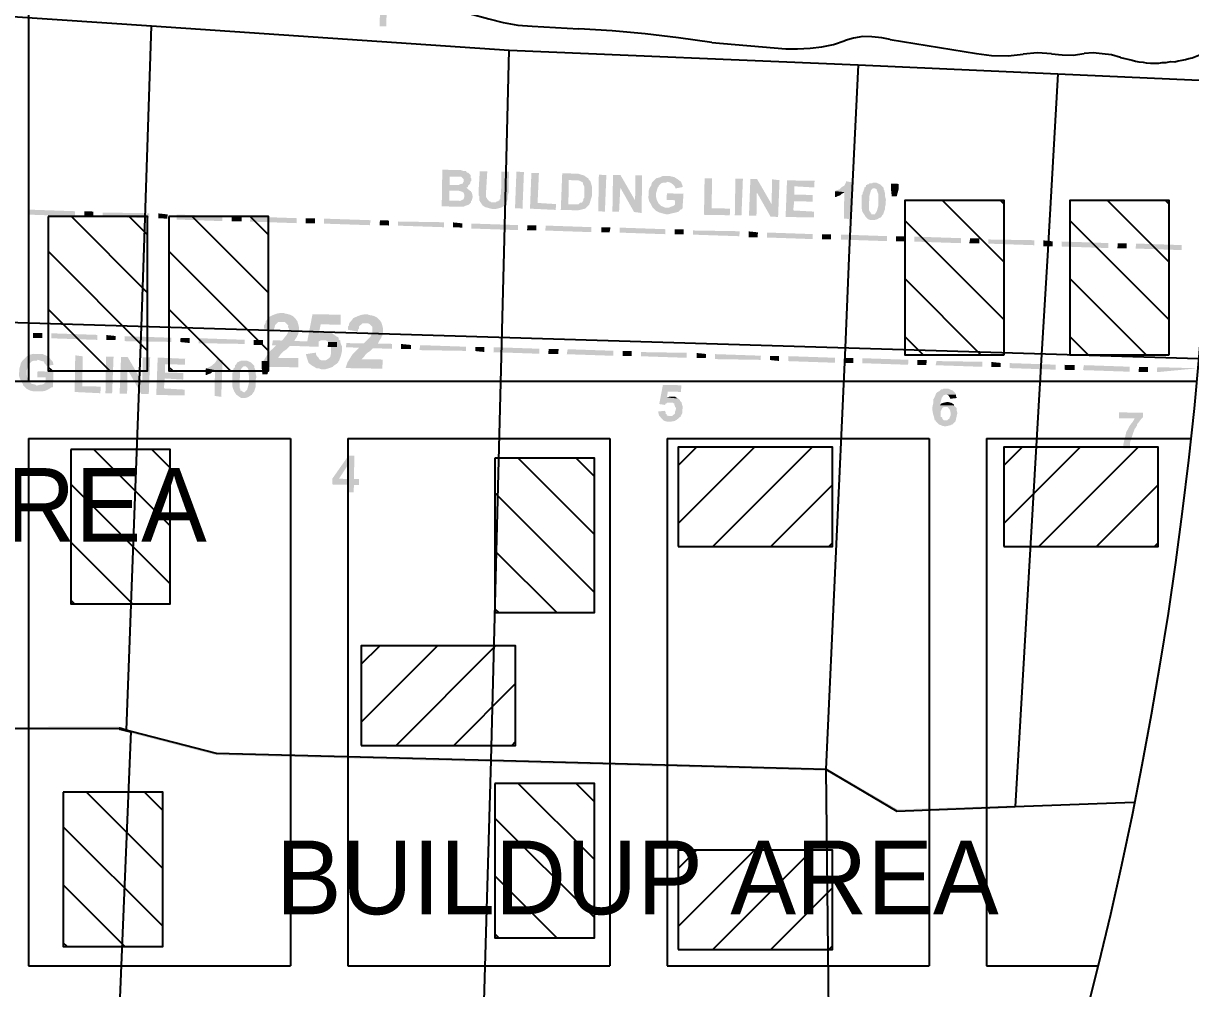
# Model space of a CAD drawing. Header units: metres. Extents: x 297 to 3998, y 336 to 1712.
# Drawn here: x 3667.2 to 3809.8, y 887.4 to 1005.3 of the extents above; entities that cross this region are included whole.
import ezdxf

# ---------------------------------------------------------------- set-up
doc = ezdxf.new("R2010")
doc.units = ezdxf.units.M
doc.header["$MEASUREMENT"] = 0
doc.styles.get("Standard").update_dxf_attribs({"font": 'CENSCBK.TTF'})

msp = doc.modelspace()

# ---------------------------------------------------------------- hatches: boundary and pattern name
at = {"linetype": 'Continuous'}
for points in [[(3711.64, 1009.492), (3710.928, 1009.504), (3710.926, 1009.402), (3710.718, 1009.1), (3710.408, 1008.8), (3710.098, 1008.5), (3709.791, 1008.404), (3709.687, 1008.303), (3710.804, 1008.183), (3710.751, 1004.929), (3711.565, 1004.916)], [(3721.845, 986.538), (3719.811, 986.571), (3720.624, 986.558), (3720.726, 986.556), (3720.826, 986.453), (3721.026, 986.246), (3721.021, 985.941), (3720.918, 985.841), (3720.916, 985.739), (3720.61, 985.643), (3720.404, 985.544), (3719.794, 985.554), (3719.286, 985.563), (3721.625, 985.524), (3721.728, 985.624), (3721.833, 985.826), (3721.835, 985.928), (3721.938, 986.028), (3721.943, 986.333), (3721.843, 986.436)], [(3723.891, 987.217), (3722.975, 987.232), (3722.835, 984.894), (3722.825, 984.284), (3722.925, 984.181), (3722.922, 983.977), (3722.919, 983.774), (3722.917, 983.672), (3723.017, 983.569), (3723.016, 983.467), (3724.643, 983.441), (3724.541, 983.442), (3724.338, 983.446), (3724.238, 983.549), (3724.136, 983.551), (3724.036, 983.654), (3723.936, 983.757), (3723.836, 983.861), (3723.837, 983.962), (3723.737, 984.066), (3723.751, 984.879)], [(3726.535, 987.174), (3725.62, 987.189), (3725.58, 984.748), (3725.575, 984.443), (3725.47, 984.241), (3725.465, 983.936), (3725.463, 983.834), (3725.36, 983.734), (3725.358, 983.632), (3725.256, 983.634), (3725.255, 983.532), (3725.153, 983.534), (3725.051, 983.536), (3724.948, 983.436), (3724.744, 983.439), (3724.643, 983.441), (3723.016, 983.467), (3723.116, 983.364), (3723.314, 983.055), (3723.616, 982.847), (3724.021, 982.739), (3724.426, 982.63), (3724.935, 982.622), (3725.343, 982.717), (3725.65, 982.814), (3725.958, 983.012), (3726.062, 983.112), (3726.272, 983.516), (3726.378, 983.819), (3726.385, 984.226), (3726.493, 984.631), (3726.497, 984.835)], [(3727.275, 982.685), (3727.45, 987.159), (3728.366, 987.144), (3728.191, 982.671)], [(3730.195, 987.012), (3729.279, 987.027), (3729.106, 982.656), (3732.257, 982.502), (3732.269, 983.214), (3730.033, 983.353)], [(3734.669, 986.939), (3733.042, 986.966), (3732.867, 982.492), (3734.596, 982.464), (3735.003, 982.458), (3735.412, 982.553), (3735.82, 982.648), (3736.13, 982.948), (3736.234, 983.048), (3733.794, 983.189), (3733.843, 986.139), (3734.351, 986.131), (3736.285, 986.201), (3736.287, 986.302), (3735.985, 986.511), (3735.683, 986.719), (3735.278, 986.827), (3734.975, 986.934), (3734.771, 986.937)], [(3737.442, 982.316), (3737.516, 986.791), (3738.431, 986.776), (3738.256, 982.303)], [(3740.16, 986.748), (3739.244, 986.763), (3739.171, 982.288), (3739.985, 982.274), (3740.135, 985.222)], [(3740.16, 986.748), (3740.135, 985.222), (3741.816, 982.245), (3741.941, 983.667)], [(3742.804, 986.705), (3741.99, 986.718), (3741.941, 983.667), (3741.816, 982.245), (3742.729, 982.128)], [(3745.855, 986.655), (3745.753, 986.656), (3745.347, 986.663), (3744.937, 986.466), (3744.528, 986.371), (3744.218, 986.071), (3744.115, 985.971), (3745.844, 985.943), (3746.249, 985.835), (3746.551, 985.626), (3746.651, 985.523), (3746.751, 985.419), (3746.849, 985.214), (3746.847, 985.113), (3747.766, 985.301), (3747.768, 985.403), (3747.669, 985.608), (3747.573, 985.915), (3747.171, 986.226), (3746.667, 986.54), (3746.464, 986.543), (3746.16, 986.65), (3746.059, 986.651)], [(3736.285, 986.201), (3734.351, 986.131), (3734.453, 986.129), (3734.758, 986.124), (3734.961, 986.121), (3735.265, 986.014), (3735.467, 985.909), (3735.567, 985.805), (3735.565, 985.704), (3735.762, 985.294), (3735.755, 984.887), (3735.748, 984.48), (3735.742, 984.073), (3735.74, 983.971), (3735.637, 983.871), (3735.633, 983.668), (3735.53, 983.568), (3735.528, 983.466), (3735.425, 983.366), (3735.323, 983.368), (3735.222, 983.37), (3735.015, 983.169), (3734.811, 983.173), (3733.794, 983.189), (3736.234, 983.048), (3736.337, 983.148), (3736.444, 983.451), (3736.552, 983.857), (3736.659, 984.16), (3736.665, 984.567), (3736.672, 984.974), (3736.677, 985.279), (3736.582, 985.687), (3736.485, 985.994), (3736.385, 986.097)], [(3744.115, 985.971), (3744.011, 985.871), (3743.903, 985.466), (3743.695, 985.164), (3743.586, 984.759), (3743.58, 984.352), (3743.573, 983.945), (3743.668, 983.537), (3743.866, 983.228), (3744.063, 982.818), (3745.792, 982.79), (3745.69, 982.792), (3745.589, 982.793), (3745.083, 983.005), (3744.783, 983.315), (3744.587, 983.725), (3744.492, 984.134), (3744.493, 984.236), (3744.497, 984.439), (3744.498, 984.541), (3744.713, 985.249), (3744.817, 985.349), (3744.818, 985.451), (3745.128, 985.751), (3745.435, 985.848), (3745.639, 985.844), (3745.74, 985.843), (3745.844, 985.943)], [(3751.344, 986.362), (3750.429, 986.377), (3750.355, 981.902), (3753.508, 981.85), (3753.522, 982.664), (3751.284, 982.7)], [(3754.118, 981.84), (3754.192, 986.315), (3755.107, 986.3), (3754.932, 981.827)], [(3756.836, 986.272), (3756.022, 986.285), (3755.847, 981.812), (3756.763, 981.797), (3756.809, 984.645)], [(3756.836, 986.272), (3756.809, 984.645), (3758.49, 981.667), (3758.617, 983.191)], [(3759.58, 986.126), (3758.666, 986.242), (3758.617, 983.191), (3758.49, 981.667), (3759.405, 981.652)], [(3763.852, 986.056), (3760.495, 986.111), (3760.321, 981.637), (3763.779, 981.581), (3763.79, 982.293), (3761.249, 982.436), (3761.369, 983.553), (3763.607, 983.517), (3763.62, 984.33), (3761.383, 984.367), (3761.399, 985.384), (3763.838, 985.242)], [(3768.427, 985.879), (3767.716, 985.993), (3767.715, 985.891), (3767.505, 985.488), (3767.196, 985.289), (3766.886, 984.989), (3766.478, 984.894), (3766.374, 984.794), (3767.491, 984.674), (3767.438, 981.419), (3768.252, 981.406)], [(3771.173, 985.835), (3770.969, 985.838), (3770.866, 985.738), (3770.663, 985.741), (3770.561, 985.743), (3770.457, 985.643), (3770.356, 985.644), (3770.252, 985.544), (3770.151, 985.546), (3770.147, 985.343), (3770.046, 985.344), (3770.044, 985.243), (3769.942, 985.244), (3769.941, 985.143), (3769.939, 985.041), (3769.836, 984.941), (3769.834, 984.839), (3769.832, 984.737), (3769.729, 984.637), (3769.726, 984.434), (3769.622, 984.334), (3769.617, 984.029), (3769.616, 983.927), (3769.599, 982.91), (3769.597, 982.808), (3769.691, 982.298), (3769.889, 981.99), (3770.088, 981.681), (3770.388, 981.371), (3770.691, 981.265), (3771.098, 981.258), (3771.506, 981.353), (3771.815, 981.551), (3771.917, 981.55), (3772.02, 981.65), (3772.125, 981.852), (3771.008, 981.971), (3770.804, 981.975), (3770.806, 982.077), (3770.704, 982.078), (3770.706, 982.18), (3770.606, 982.283), (3770.508, 982.488), (3770.509, 982.59), (3770.518, 983.099), (3770.519, 983.2), (3770.524, 983.505), (3770.528, 983.709), (3770.534, 984.116), (3770.643, 984.521), (3770.751, 984.926), (3770.958, 985.126), (3771.059, 985.124), (3772.28, 985.104), (3772.281, 985.206), (3771.881, 985.62), (3771.376, 985.831), (3771.274, 985.833)], [(3772.28, 985.104), (3771.059, 985.124), (3771.161, 985.123), (3771.263, 985.121), (3771.363, 985.018), (3771.465, 985.016), (3771.461, 984.813), (3771.561, 984.709), (3771.56, 984.607), (3771.658, 984.402), (3771.65, 983.894), (3771.641, 983.385), (3771.635, 982.979), (3771.526, 982.573), (3771.42, 982.27), (3771.211, 981.968), (3771.11, 981.97), (3771.008, 981.971), (3772.125, 981.852), (3772.228, 981.952), (3772.335, 982.255), (3772.442, 982.558), (3772.447, 982.864), (3772.553, 983.167), (3772.558, 983.472), (3772.563, 983.777), (3772.468, 984.186), (3772.473, 984.491), (3772.377, 984.798), (3772.378, 984.899), (3772.278, 985.003)], [(3773.282, 984.172), (3773.193, 984.988), (3773.205, 985.7), (3774.12, 985.685), (3774.109, 984.973), (3773.892, 984.162)], [(3721.918, 984.808), (3719.986, 984.839), (3720.088, 984.837), (3720.189, 984.836), (3720.495, 984.831), (3720.798, 984.724), (3721, 984.619), (3721.096, 984.312), (3721.093, 984.109), (3720.986, 983.805), (3720.781, 983.707), (3720.576, 983.609), (3720.17, 983.615), (3719.254, 983.63), (3721.898, 983.587), (3722.002, 983.687), (3722.11, 984.092), (3722.017, 984.602), (3721.917, 984.706)], [(3747.854, 984.486), (3745.82, 984.519), (3745.807, 983.705), (3746.824, 983.689), (3746.816, 983.18), (3746.609, 982.98), (3746.302, 982.883), (3746.097, 982.785), (3745.792, 982.79), (3744.063, 982.818), (3744.163, 982.715), (3744.463, 982.405), (3744.867, 982.195), (3745.272, 982.086), (3745.677, 981.978), (3745.982, 981.973), (3746.391, 982.068), (3746.799, 982.163), (3747.208, 982.258), (3747.518, 982.558), (3747.619, 982.557), (3747.723, 982.657)], [(3766.374, 984.794), (3766.363, 984.082), (3766.464, 984.08), (3766.67, 984.179), (3766.976, 984.275), (3767.183, 984.475), (3767.388, 984.574), (3767.491, 984.674)], [(3667.964, 982.535), (3667.954, 981.924), (3673.556, 982.342)], [(3667.954, 981.924), (3673.556, 982.342), (3673.546, 981.731)], [(3674.675, 982.323), (3674.665, 981.713), (3675.794, 982.305)], [(3674.665, 981.713), (3675.794, 982.305), (3675.784, 981.695)], [(3676.911, 982.185), (3676.902, 981.677), (3682.606, 982.092)], [(3676.902, 981.677), (3682.606, 982.092), (3682.596, 981.482)], [(3683.725, 982.074), (3683.715, 981.464), (3684.842, 981.954)], [(3683.715, 981.464), (3684.842, 981.954), (3684.834, 981.445)], [(3685.961, 981.936), (3685.951, 981.325), (3691.553, 981.743)], [(3685.951, 981.325), (3691.553, 981.743), (3691.543, 981.132)], [(3692.671, 981.724), (3692.661, 981.114), (3693.892, 981.705)], [(3692.661, 981.114), (3693.892, 981.705), (3693.882, 981.094)], [(3695.011, 981.686), (3694.899, 981.078), (3700.603, 981.493)], [(3694.899, 981.078), (3700.603, 981.493), (3700.593, 980.883)], [(3701.721, 981.475), (3701.711, 980.865), (3702.84, 981.457)], [(3701.711, 980.865), (3702.84, 981.457), (3702.83, 980.846)], [(3703.959, 981.438), (3703.949, 980.828), (3709.653, 981.244)], [(3703.949, 980.828), (3709.653, 981.244), (3709.541, 980.635)], [(3710.771, 981.225), (3710.761, 980.615), (3711.89, 981.207)], [(3710.761, 980.615), (3711.89, 981.207), (3711.88, 980.597)], [(3713.007, 981.087), (3712.999, 980.579), (3718.601, 980.996)], [(3712.999, 980.579), (3718.601, 980.996), (3718.591, 980.386)], [(3719.72, 980.978), (3719.71, 980.367), (3720.837, 980.858)], [(3719.71, 980.367), (3720.837, 980.858), (3720.828, 980.349)], [(3721.955, 980.839), (3721.945, 980.229), (3727.649, 980.645)], [(3721.945, 980.229), (3727.649, 980.645), (3727.639, 980.035)], [(3728.768, 980.626), (3728.758, 980.016), (3729.887, 980.608)], [(3728.758, 980.016), (3729.887, 980.608), (3729.877, 979.998)], [(3731.005, 980.59), (3730.995, 979.98), (3736.597, 980.397)], [(3730.995, 979.98), (3736.597, 980.397), (3736.587, 979.787)], [(3737.818, 980.377), (3737.808, 979.767), (3738.936, 980.359)], [(3737.808, 979.767), (3738.936, 980.359), (3738.825, 979.75)], [(3740.055, 980.34), (3740.045, 979.73), (3745.647, 980.147)], [(3740.045, 979.73), (3745.647, 980.147), (3745.637, 979.537)], [(3746.766, 980.129), (3746.756, 979.519), (3747.885, 980.111)], [(3746.756, 979.519), (3747.885, 980.111), (3747.875, 979.501)], [(3749.002, 979.991), (3748.993, 979.482), (3754.697, 979.898)], [(3748.993, 979.482), (3754.697, 979.898), (3754.687, 979.288)], [(3755.816, 979.88), (3755.804, 979.168), (3756.933, 979.76)], [(3755.804, 979.168), (3756.933, 979.76), (3756.923, 979.15)], [(3758.052, 979.741), (3758.042, 979.131), (3763.644, 979.548)], [(3758.042, 979.131), (3763.644, 979.548), (3763.634, 978.938)], [(3764.762, 979.53), (3764.753, 978.92), (3765.881, 979.512)], [(3764.753, 978.92), (3765.881, 979.512), (3765.871, 978.902)], [(3767.102, 979.492), (3767.092, 978.882), (3772.694, 979.299)], [(3767.092, 978.882), (3772.694, 979.299), (3772.684, 978.689)], [(3773.812, 979.281), (3773.802, 978.67), (3774.931, 979.262)], [(3773.802, 978.67), (3774.931, 979.262), (3774.921, 978.652)], [(3776.05, 979.244), (3776.04, 978.634), (3781.744, 979.05)], [(3776.04, 978.634), (3781.744, 979.05), (3781.734, 978.439)], [(3782.862, 979.031), (3782.751, 978.423), (3783.981, 979.013)], [(3782.751, 978.423), (3783.981, 979.013), (3783.971, 978.403)], [(3785.098, 978.893), (3785.09, 978.384), (3790.692, 978.802)], [(3785.09, 978.384), (3790.692, 978.802), (3790.682, 978.191)], [(3791.811, 978.783), (3791.799, 978.071), (3792.928, 978.663)], [(3791.799, 978.071), (3792.928, 978.663), (3792.918, 978.053)], [(3794.046, 978.645), (3794.036, 978.035), (3799.74, 978.451)], [(3794.036, 978.035), (3799.74, 978.451), (3799.73, 977.84)], [(3800.859, 978.432), (3800.849, 977.822), (3801.978, 978.414)], [(3800.849, 977.822), (3801.978, 978.414), (3801.968, 977.804)], [(3803.096, 978.396), (3803.086, 977.785), (3808.688, 978.203)], [(3803.086, 977.785), (3808.688, 978.203), (3808.678, 977.592)], [(3698.786, 969.926), (3698.684, 969.927), (3698.174, 969.834), (3697.662, 969.639), (3697.252, 969.442), (3696.94, 969.04), (3696.837, 968.94), (3698.768, 968.807), (3698.971, 968.804), (3699.175, 968.8), (3699.275, 968.697), (3699.375, 968.594), (3699.475, 968.49), (3699.575, 968.387), (3699.571, 968.183), (3699.67, 967.978), (3699.668, 967.877), (3699.563, 967.675), (3699.562, 967.573), (3699.457, 967.371), (3699.351, 967.17), (3699.248, 967.07), (3698.936, 966.668), (3698.421, 966.269), (3698.008, 965.869), (3697.594, 965.469), (3697.181, 965.069), (3696.867, 964.565), (3696.554, 964.062), (3696.447, 963.758), (3696.442, 963.453), (3696.339, 963.353), (3700.814, 963.28), (3700.832, 964.399), (3698.29, 964.44), (3698.393, 964.54), (3698.496, 964.64), (3698.705, 964.942), (3699.015, 965.242), (3699.323, 965.441), (3699.633, 965.741), (3699.943, 966.041), (3700.254, 966.341), (3700.464, 966.745), (3700.672, 967.046), (3700.674, 967.148), (3700.777, 967.248), (3700.887, 967.755), (3700.894, 968.162), (3700.799, 968.57), (3700.702, 968.877), (3700.503, 969.185), (3700.203, 969.496), (3699.8, 969.706), (3699.395, 969.814), (3699.191, 969.817), (3699.091, 969.921)], [(3706.005, 969.706), (3702.547, 969.762), (3701.881, 966.315), (3702.894, 966.095), (3702.998, 966.195), (3703.101, 966.295), (3703.205, 966.395), (3703.41, 966.493), (3703.615, 966.591), (3703.716, 966.59), (3703.92, 966.586), (3705.752, 966.658), (3705.755, 966.862), (3705.655, 966.965), (3705.454, 967.07), (3705.152, 967.278), (3703.323, 967.41), (3703.545, 968.525), (3705.985, 968.486)], [(3709.058, 969.758), (3708.956, 969.76), (3708.446, 969.666), (3707.934, 969.471), (3707.524, 969.274), (3707.213, 968.872), (3707.109, 968.772), (3709.04, 968.639), (3709.243, 968.636), (3709.345, 968.634), (3709.547, 968.529), (3709.647, 968.426), (3709.747, 968.322), (3709.847, 968.219), (3709.844, 968.016), (3709.84, 967.812), (3709.839, 967.711), (3709.835, 967.507), (3709.732, 967.407), (3709.729, 967.204), (3709.624, 967.002), (3709.52, 966.902), (3709.107, 966.502), (3708.693, 966.102), (3708.28, 965.701), (3707.866, 965.301), (3707.453, 964.901), (3707.139, 964.398), (3706.826, 963.894), (3706.719, 963.591), (3706.613, 963.287), (3706.611, 963.185), (3711.086, 963.112), (3711.104, 964.231), (3708.562, 964.273), (3708.665, 964.373), (3708.768, 964.473), (3708.977, 964.774), (3709.287, 965.075), (3709.595, 965.273), (3709.905, 965.573), (3710.215, 965.873), (3710.526, 966.173), (3710.736, 966.577), (3710.944, 966.879), (3710.946, 966.98), (3711.049, 967.08), (3711.159, 967.587), (3711.166, 967.994), (3711.071, 968.403), (3710.974, 968.709), (3710.775, 969.018), (3710.475, 969.328), (3710.072, 969.538), (3709.667, 969.646), (3709.463, 969.65), (3709.262, 969.755)], [(3696.837, 968.94), (3696.834, 968.737), (3696.729, 968.535), (3696.625, 968.435), (3696.622, 968.232), (3696.619, 968.028), (3697.836, 967.805), (3697.839, 968.008), (3697.944, 968.21), (3697.948, 968.413), (3698.051, 968.513), (3698.154, 968.613), (3698.258, 968.713), (3698.361, 968.814), (3698.564, 968.81), (3698.768, 968.807)], [(3707.109, 968.772), (3707.004, 968.571), (3707.001, 968.367), (3706.897, 968.267), (3706.894, 968.064), (3706.891, 967.86), (3708.108, 967.637), (3708.111, 967.84), (3708.216, 968.042), (3708.22, 968.246), (3708.323, 968.346), (3708.426, 968.446), (3708.53, 968.546), (3708.633, 968.646), (3708.836, 968.642), (3709.04, 968.639)], [(3669.549, 967.453), (3668.42, 966.861), (3668.43, 967.471)], [(3669.539, 966.843), (3669.549, 967.453), (3668.42, 966.861)], [(3676.26, 967.241), (3670.658, 966.824), (3670.668, 967.434)], [(3676.25, 966.631), (3676.26, 967.241), (3670.658, 966.824)], [(3678.496, 967.103), (3677.369, 966.613), (3677.379, 967.223)], [(3678.487, 966.595), (3678.496, 967.103), (3677.369, 966.613)], [(3685.308, 966.89), (3679.604, 966.475), (3679.614, 967.085)], [(3685.3, 966.382), (3685.308, 966.89), (3679.604, 966.475)], [(3687.546, 966.854), (3686.419, 966.363), (3686.427, 966.872)], [(3687.536, 966.244), (3687.546, 966.854), (3686.419, 966.363)], [(3694.256, 966.642), (3688.654, 966.225), (3688.664, 966.835)], [(3694.248, 966.134), (3694.256, 966.642), (3688.654, 966.225)], [(3696.494, 966.606), (3695.365, 966.014), (3695.375, 966.624)], [(3696.484, 965.996), (3696.494, 966.606), (3695.365, 966.014)], [(3703.306, 966.393), (3697.603, 965.977), (3697.714, 966.586)], [(3704.242, 967.598), (3704.038, 967.602), (3703.835, 967.605), (3703.63, 967.507), (3703.528, 967.508), (3703.323, 967.41), (3705.152, 967.278), (3705.052, 967.382), (3704.85, 967.487), (3704.748, 967.488), (3704.547, 967.593), (3704.343, 967.597)], [(3705.752, 966.658), (3703.92, 966.586), (3704.022, 966.585), (3704.123, 966.583), (3704.325, 966.478), (3704.527, 966.373), (3704.627, 966.27), (3704.725, 966.065), (3704.825, 965.961), (3704.822, 965.758), (3704.819, 965.554), (3704.814, 965.249), (3704.809, 964.944), (3704.7, 964.539), (3704.494, 964.339), (3704.185, 964.141), (3704.083, 964.142), (3703.88, 964.146), (3705.709, 964.014), (3705.812, 964.114), (3705.919, 964.417), (3706.026, 964.721), (3706.136, 965.228), (3706.146, 965.838), (3706.047, 966.043), (3705.951, 966.35), (3705.954, 966.553)], [(3703.296, 965.783), (3703.306, 966.393), (3697.603, 965.977)], [(3702.98, 965.076), (3701.756, 964.892), (3701.754, 964.791), (3701.851, 964.484), (3701.948, 964.177), (3702.044, 963.87), (3702.244, 963.664), (3702.546, 963.455), (3702.748, 963.35), (3703.05, 963.142), (3703.355, 963.137), (3703.658, 963.03), (3704.065, 963.023), (3704.372, 963.12), (3704.679, 963.217), (3704.985, 963.314), (3705.192, 963.514), (3705.501, 963.712), (3705.707, 963.912), (3705.709, 964.014), (3703.88, 964.146), (3703.575, 964.151), (3703.373, 964.256), (3703.275, 964.461), (3703.075, 964.667), (3702.976, 964.872)], [(3705.544, 966.356), (3704.415, 965.764), (3704.425, 966.375)], [(3705.534, 965.746), (3705.544, 966.356), (3704.415, 965.764)], [(3712.255, 966.145), (3706.653, 965.728), (3706.661, 966.236)], [(3712.245, 965.535), (3712.255, 966.145), (3706.653, 965.728)], [(3714.592, 966.005), (3713.363, 965.517), (3713.373, 966.127)], [(3714.584, 965.497), (3714.592, 966.005), (3713.363, 965.517)], [(3721.303, 965.794), (3715.599, 965.378), (3715.711, 965.987)], [(3721.294, 965.285), (3721.303, 965.794), (3715.599, 965.378)], [(3723.54, 965.757), (3722.413, 965.267), (3722.422, 965.776)], [(3723.53, 965.147), (3723.54, 965.757), (3722.413, 965.267)], [(3730.251, 965.546), (3724.649, 965.129), (3724.659, 965.739)], [(3730.241, 964.936), (3730.251, 965.546), (3724.649, 965.129)], [(3732.59, 965.508), (3731.36, 964.918), (3731.37, 965.528)], [(3732.58, 964.898), (3732.59, 965.508), (3731.36, 964.918)], [(3739.301, 965.297), (3733.597, 964.881), (3733.709, 965.49)], [(3739.291, 964.686), (3739.301, 965.297), (3733.597, 964.881)], [(3741.538, 965.26), (3740.41, 964.668), (3740.42, 965.278)], [(3741.528, 964.65), (3741.538, 965.26), (3740.41, 964.668)], [(3748.249, 965.049), (3742.647, 964.632), (3742.656, 965.14)], [(3667.258, 964.235), (3667.155, 964.135), (3666.947, 963.833), (3666.838, 963.428), (3666.73, 963.023), (3666.723, 962.616), (3666.717, 962.209), (3666.813, 961.902), (3667.01, 961.492), (3667.209, 961.184), (3668.936, 961.054), (3668.834, 961.055), (3668.734, 961.159), (3668.227, 961.269), (3667.927, 961.579), (3667.73, 961.989), (3667.635, 962.397), (3667.639, 962.601), (3667.64, 962.703), (3667.644, 962.906), (3667.859, 963.615), (3667.96, 963.613), (3667.962, 963.715), (3668.272, 964.015), (3668.579, 964.111), (3668.782, 964.108), (3668.884, 964.106), (3668.987, 964.207)], [(3668.999, 964.918), (3668.897, 964.92), (3668.491, 964.927), (3668.082, 964.832), (3667.672, 964.635), (3667.362, 964.335), (3667.258, 964.235), (3668.987, 964.207), (3669.291, 964.1), (3669.696, 963.992), (3669.796, 963.888), (3669.794, 963.786), (3669.894, 963.683), (3669.995, 963.58), (3669.993, 963.478), (3670.91, 963.565), (3670.912, 963.666), (3670.815, 963.973), (3670.615, 964.18), (3670.316, 964.592), (3669.811, 964.803), (3669.609, 964.908), (3669.304, 964.913), (3669.202, 964.915)], [(3674.488, 964.625), (3673.574, 964.742), (3673.501, 960.267), (3676.652, 960.114), (3676.665, 960.928), (3674.428, 960.964)], [(3677.262, 960.104), (3677.335, 964.579), (3678.251, 964.564), (3678.076, 960.091)], [(3679.98, 964.536), (3679.166, 964.549), (3678.991, 960.076), (3679.907, 960.061), (3679.955, 963.01)], [(3679.98, 964.536), (3679.955, 963.01), (3681.636, 960.033), (3681.761, 961.455)], [(3682.726, 964.491), (3681.81, 964.506), (3681.761, 961.455), (3681.636, 960.033), (3682.551, 960.018)], [(3686.996, 964.319), (3683.641, 964.476), (3683.465, 959.901), (3686.923, 959.845), (3686.934, 960.556), (3684.393, 960.7), (3684.515, 961.918), (3686.751, 961.78), (3686.764, 962.594), (3684.526, 962.63), (3684.543, 963.647), (3686.984, 963.608)], [(3691.571, 964.143), (3690.86, 964.256), (3690.859, 964.155), (3690.65, 963.853), (3690.34, 963.553), (3690.032, 963.354), (3689.622, 963.158), (3689.52, 963.159), (3690.635, 962.938), (3690.584, 959.785), (3691.396, 959.67)], [(3694.317, 964.098), (3694.113, 964.102), (3694.011, 964.103), (3693.808, 964.107), (3693.705, 964.006), (3693.603, 964.008), (3693.5, 963.908), (3693.398, 963.91), (3693.295, 963.81), (3693.293, 963.708), (3693.19, 963.608), (3693.086, 963.508), (3693.084, 963.406), (3693.083, 963.305), (3692.979, 963.204), (3692.876, 963.104), (3692.874, 963.003), (3692.873, 962.901), (3692.869, 962.698), (3692.766, 962.598), (3692.761, 962.292), (3692.759, 962.191), (3692.745, 961.275), (3692.741, 961.072), (3692.836, 960.664), (3693.033, 960.253), (3693.231, 959.945), (3693.533, 959.737), (3693.835, 959.528), (3694.242, 959.522), (3694.65, 959.617), (3694.959, 959.815), (3695.062, 959.915), (3695.164, 959.913), (3695.165, 960.015), (3695.269, 960.115), (3695.27, 960.217), (3694.152, 960.235), (3693.95, 960.34), (3693.85, 960.444), (3693.748, 960.445), (3693.752, 960.649), (3693.652, 960.752), (3693.653, 960.854), (3693.661, 961.362), (3693.665, 961.566), (3693.67, 961.871), (3693.673, 962.074), (3693.678, 962.379), (3693.685, 962.786), (3693.895, 963.19), (3694.102, 963.39), (3694.203, 963.388), (3695.424, 963.368), (3695.425, 963.47), (3695.025, 963.883), (3694.52, 964.095), (3694.418, 964.097)], [(3696.426, 962.436), (3696.337, 963.251), (3696.351, 964.065), (3697.266, 964.05), (3697.253, 963.236), (3697.036, 962.426)], [(3748.239, 964.439), (3748.249, 965.049), (3742.647, 964.632)], [(3750.587, 964.909), (3749.46, 964.419), (3749.47, 965.029)], [(3750.578, 964.4), (3750.587, 964.909), (3749.46, 964.419)], [(3757.297, 964.698), (3751.695, 964.28), (3751.705, 964.891)], [(3757.289, 964.189), (3757.297, 964.698), (3751.695, 964.28)], [(3759.535, 964.661), (3758.408, 964.171), (3758.416, 964.679)], [(3759.525, 964.051), (3759.535, 964.661), (3758.408, 964.171)], [(3766.347, 964.448), (3760.644, 964.033), (3760.654, 964.643)], [(3766.337, 963.838), (3766.347, 964.448), (3760.644, 964.033)], [(3768.585, 964.412), (3767.456, 963.82), (3767.466, 964.43)], [(3768.575, 963.801), (3768.585, 964.412), (3767.456, 963.82)], [(3775.296, 964.2), (3769.694, 963.783), (3769.704, 964.393)], [(3775.286, 963.59), (3775.296, 964.2), (3769.694, 963.783)], [(3777.533, 964.164), (3776.404, 963.572), (3776.414, 964.182)], [(3777.523, 963.554), (3777.533, 964.164), (3776.404, 963.572)], [(3784.346, 963.951), (3778.642, 963.535), (3778.752, 964.042)], [(3784.336, 963.341), (3784.346, 963.951), (3778.642, 963.535)], [(3786.581, 963.813), (3785.454, 963.322), (3785.464, 963.933)], [(3786.573, 963.304), (3786.581, 963.813), (3785.454, 963.322)], [(3793.292, 963.601), (3787.69, 963.184), (3787.7, 963.794)], [(3670.897, 962.751), (3668.964, 962.783), (3668.953, 962.071), (3669.97, 962.054), (3669.96, 961.444), (3669.753, 961.244), (3669.446, 961.147), (3669.243, 961.15), (3668.936, 961.054), (3667.209, 961.184), (3667.207, 961.082), (3667.307, 960.979), (3667.607, 960.669), (3668.011, 960.458), (3668.416, 960.35), (3668.823, 960.343), (3669.026, 960.34), (3669.535, 960.332), (3669.943, 960.427), (3670.353, 960.624), (3670.662, 960.822), (3670.763, 960.82), (3670.867, 960.92)], [(3689.52, 963.159), (3689.507, 962.346), (3689.608, 962.344), (3689.813, 962.442), (3690.12, 962.539), (3690.327, 962.739), (3690.532, 962.838), (3690.635, 962.938)], [(3695.424, 963.368), (3694.203, 963.388), (3694.305, 963.386), (3694.407, 963.385), (3694.507, 963.281), (3694.608, 963.28), (3694.607, 963.178), (3694.707, 963.075), (3694.703, 962.871), (3694.702, 962.769), (3694.794, 962.158), (3694.785, 961.649), (3694.78, 961.344), (3694.672, 960.939), (3694.564, 960.534), (3694.357, 960.334), (3694.253, 960.233), (3694.152, 960.235), (3695.27, 960.217), (3695.372, 960.215), (3695.479, 960.519), (3695.586, 960.822), (3695.591, 961.127), (3695.597, 961.534), (3695.6, 961.737), (3695.709, 962.143), (3695.612, 962.449), (3695.617, 962.754), (3695.52, 963.061), (3695.422, 963.266)], [(3793.282, 962.991), (3793.292, 963.601), (3787.69, 963.184)], [(3795.631, 963.563), (3794.401, 962.973), (3794.411, 963.583)], [(3795.621, 962.953), (3795.631, 963.563), (3794.401, 962.973)], [(3802.342, 963.352), (3796.638, 962.936), (3796.75, 963.545)], [(3802.332, 962.742), (3802.342, 963.352), (3796.638, 962.936)], [(3804.58, 963.315), (3803.451, 962.723), (3803.461, 963.334)], [(3804.57, 962.705), (3804.58, 963.315), (3803.451, 962.723)], [(3810.644, 963.164), (3805.688, 962.687), (3805.698, 963.297)], [(3747.574, 961.092), (3745.337, 961.129), (3744.892, 958.796), (3745.602, 958.683), (3745.707, 958.885), (3745.809, 958.883), (3745.912, 958.983), (3746.014, 958.982), (3746.115, 958.98), (3746.217, 958.978), (3747.541, 959.058), (3747.441, 959.162), (3747.443, 959.263), (3747.343, 959.367), (3747.243, 959.47), (3747.141, 959.472), (3745.82, 959.595), (3745.934, 960.305), (3747.561, 960.279)], [(3746.432, 959.687), (3746.331, 959.688), (3746.229, 959.69), (3746.127, 959.692), (3745.922, 959.593), (3745.82, 959.595), (3747.141, 959.472), (3747.041, 959.575), (3746.939, 959.577), (3746.839, 959.68), (3746.636, 959.684), (3746.534, 959.685)], [(3780.019, 960.664), (3779.816, 960.668), (3779.714, 960.669), (3779.612, 960.671), (3779.509, 960.571), (3779.306, 960.574), (3779.202, 960.474), (3779.099, 960.374), (3778.894, 960.276), (3778.79, 960.176), (3778.687, 960.076), (3778.58, 959.772), (3778.37, 959.369), (3778.364, 958.962), (3778.254, 958.455), (3778.247, 958.048), (3778.341, 957.538), (3778.437, 957.231), (3778.532, 956.823), (3778.634, 956.821), (3779.854, 956.801), (3779.651, 956.805), (3779.551, 956.908), (3779.451, 957.011), (3779.453, 957.113), (3779.353, 957.216), (3779.251, 957.218), (3779.254, 957.422), (3779.257, 957.625), (3779.262, 957.93), (3779.367, 958.132), (3779.473, 958.334), (3779.678, 958.432), (3779.881, 958.429), (3781.101, 958.409), (3781.001, 958.512), (3780.901, 958.615), (3779.172, 958.644), (3779.176, 958.847), (3779.282, 959.151), (3779.391, 959.556), (3779.599, 959.857), (3779.906, 959.954), (3781.126, 959.934), (3781.028, 960.139), (3780.728, 960.449), (3780.424, 960.556), (3780.223, 960.661), (3780.121, 960.663)], [(3781.126, 959.934), (3779.906, 959.954), (3780.008, 959.953), (3780.209, 959.847), (3780.408, 959.539), (3780.406, 959.437), (3781.221, 959.526), (3781.223, 959.627), (3781.123, 959.731), (3781.125, 959.833)], [(3745.59, 957.971), (3744.775, 957.883), (3744.773, 957.781), (3744.868, 957.373), (3745.169, 957.062), (3745.469, 956.752), (3745.874, 956.644), (3746.281, 956.637), (3746.791, 956.731), (3747.099, 956.929), (3747.409, 957.229), (3747.511, 957.228), (3746.191, 957.351), (3745.886, 957.356), (3745.785, 957.459), (3745.787, 957.561), (3745.685, 957.563), (3745.689, 957.766)], [(3747.541, 959.058), (3746.217, 958.978), (3746.421, 958.975), (3746.522, 958.973), (3746.622, 958.87), (3746.724, 958.868), (3746.722, 958.767), (3746.819, 958.46), (3746.919, 958.356), (3746.914, 958.051), (3746.809, 957.85), (3746.806, 957.646), (3746.702, 957.546), (3746.496, 957.346), (3746.394, 957.348), (3746.191, 957.351), (3747.511, 957.228), (3747.513, 957.329), (3747.723, 957.733), (3747.729, 958.14), (3747.736, 958.547), (3747.639, 958.853), (3747.641, 958.955)], [(3781.101, 958.409), (3779.881, 958.429), (3779.983, 958.427), (3780.084, 958.425), (3780.284, 958.219), (3780.385, 958.115), (3780.48, 957.707), (3780.475, 957.402), (3780.37, 957.2), (3780.368, 957.098), (3780.265, 956.998), (3780.161, 956.898), (3780.058, 956.798), (3779.956, 956.8), (3779.854, 956.801), (3778.634, 956.821), (3778.632, 956.72), (3778.732, 956.616), (3779.033, 956.306), (3779.336, 956.199), (3779.538, 956.094), (3779.945, 956.088), (3780.353, 956.183), (3780.455, 956.181), (3780.558, 956.281), (3780.66, 956.28), (3781.073, 956.68), (3781.183, 957.187), (3781.293, 957.693), (3781.198, 958.102), (3781.201, 958.305)], [(3779.993, 959.037), (3779.584, 958.942), (3779.277, 958.845), (3779.172, 958.644), (3780.901, 958.615), (3780.903, 958.717), (3780.601, 958.926), (3780.196, 959.034), (3780.094, 959.036)], [(3803.98, 957.73), (3801.03, 957.778), (3801.019, 957.066), (3802.951, 957.035), (3802.846, 956.833), (3802.638, 956.531), (3802.326, 956.129), (3802.116, 955.726), (3801.906, 955.322), (3801.796, 954.815), (3801.687, 954.41), (3801.577, 953.903), (3801.571, 953.497), (3801.569, 953.395), (3802.383, 953.382), (3802.384, 953.483), (3802.389, 953.788), (3802.394, 954.094), (3802.503, 954.499), (3802.609, 954.802), (3802.716, 955.106), (3802.823, 955.409), (3802.929, 955.713), (3803.138, 956.014), (3803.14, 956.116), (3803.241, 956.114), (3803.245, 956.318), (3803.556, 956.72), (3803.868, 957.121), (3803.97, 957.12)], [(3707.657, 952.487), (3706.945, 952.498), (3704.966, 949.682), (3704.955, 948.97), (3706.785, 948.94), (3706.77, 948.025), (3707.584, 948.012), (3707.599, 948.927), (3708.209, 948.917), (3708.221, 949.629), (3705.78, 949.669), (3706.824, 951.279)], [(3707.657, 952.487), (3706.824, 951.279), (3706.797, 949.652), (3705.78, 949.669), (3707.611, 949.639)], [(3649.74, 919.352), (3649.735, 919.047), (3678.937, 919.384)], [(3649.735, 919.047), (3678.937, 919.384), (3678.931, 918.978)], [(3678.937, 919.384), (3678.931, 918.978), (3679.949, 919.063)], [(3678.931, 918.978), (3679.949, 919.063), (3679.843, 918.759)], [(3679.949, 919.063), (3679.843, 918.759), (3680.355, 918.954)], [(3679.843, 918.759), (3680.355, 918.954), (3680.248, 918.651)], [(3680.355, 918.954), (3680.248, 918.651), (3690.89, 916.239)], [(3680.248, 918.651), (3690.89, 916.239), (3690.784, 915.936)], [(3690.89, 916.239), (3690.784, 915.936), (3724.346, 915.388)], [(3690.784, 915.936), (3724.346, 915.388), (3724.341, 915.083)], [(3724.346, 915.388), (3724.341, 915.083), (3765.224, 914.313)], [(3724.341, 915.083), (3765.224, 914.313), (3765.219, 914.008)], [(3765.325, 914.312), (3765.219, 914.008), (3773.992, 909.287)], [(3765.219, 914.008), (3773.992, 909.287), (3773.886, 908.984)], [(3773.992, 909.287), (3773.886, 908.984), (3788.344, 909.765)], [(3773.886, 908.984), (3788.344, 909.765), (3788.339, 909.46)]]:
    msp.add_hatch(color=0, dxfattribs=at).paths.add_polyline_path(points)
h = msp.add_hatch(color=0, dxfattribs=at)
edge = h.paths.add_edge_path()
edge.add_line((3720.231, 987.378), (3718.4, 987.408))
edge.add_line((3718.4, 987.408), (3718.327, 982.933))
edge.add_line((3718.327, 982.933), (3719.751, 982.91))
edge.add_line((3719.751, 982.91), (3720.056, 982.905))
edge.add_line((3720.056, 982.905), (3720.361, 982.9))
edge.add_line((3720.361, 982.9), (3720.666, 982.895))
edge.add_line((3720.666, 982.895), (3720.972, 982.89))
edge.add_line((3720.972, 982.89), (3721.177, 982.988))
edge.add_line((3721.177, 982.988), (3721.483, 983.085))
edge.add_line((3721.483, 983.085), (3721.688, 983.184))
edge.add_line((3721.688, 983.184), (3721.895, 983.384))
edge.add_line((3721.895, 983.384), (3721.898, 983.587))
edge.add_line((3721.898, 983.587), (3719.254, 983.63))
edge.add_line((3719.254, 983.63), (3719.274, 984.851))
edge.add_line((3719.274, 984.851), (3719.986, 984.839))
edge.add_line((3719.986, 984.839), (3721.918, 984.808))
edge.add_line((3721.918, 984.808), (3721.817, 984.809))
edge.add_line((3721.817, 984.809), (3721.315, 985.224))
edge.add_line((3721.315, 985.224), (3721.417, 985.223))
edge.add_line((3721.417, 985.223), (3721.52, 985.323))
edge.add_line((3721.52, 985.323), (3721.522, 985.424))
edge.add_line((3721.522, 985.424), (3721.625, 985.524))
edge.add_line((3721.625, 985.524), (3719.286, 985.563))
edge.add_line((3719.286, 985.563), (3719.302, 986.58))
edge.add_line((3719.302, 986.58), (3721.845, 986.538))
edge.add_line((3721.845, 986.538), (3721.848, 986.742))
edge.add_line((3721.848, 986.742), (3721.748, 986.845))
edge.add_line((3721.748, 986.845), (3721.548, 987.052))
edge.add_line((3721.548, 987.052), (3721.446, 987.053))
edge.add_line((3721.446, 987.053), (3721.346, 987.157))
edge.add_line((3721.346, 987.157), (3721.246, 987.26))
edge.add_line((3721.246, 987.26), (3720.941, 987.265))
edge.add_line((3720.941, 987.265), (3720.638, 987.372))
edge.add_line((3720.638, 987.372), (3720.434, 987.375))
h = msp.add_hatch()
h.set_pattern_fill('ANSI31', color=2, scale=40, angle=270, style=0)
h.set_pattern_definition([(315, (3078.6566, 6839.2795), (3.535534, 3.535534), [])])
h.paths.add_polyline_path([(3787.001, 983.66), (3774.861, 983.66), (3774.861, 964.812), (3787.001, 964.812)])
h = msp.add_hatch()
h.set_pattern_fill('ANSI31', color=2, scale=40, angle=270, style=0)
h.set_pattern_definition([(315, (3098.83, 6839.2795), (3.535534, 3.535534), [])])
h.paths.add_polyline_path([(3807.175, 983.66), (3795.034, 983.66), (3795.034, 964.812), (3807.175, 964.812)])
h = msp.add_hatch()
h.set_pattern_fill('ANSI31', color=2, scale=40, angle=90, style=0)
h.set_pattern_definition([(135, (4378.612, -4892.7834), (-3.535534, -3.535534), [])])
h.paths.add_polyline_path([(3670.267, 962.837), (3682.408, 962.837), (3682.408, 981.684), (3670.267, 981.684)])
h = msp.add_hatch()
h.set_pattern_fill('ANSI31', color=2, scale=40, angle=90, style=0)
h.set_pattern_definition([(135, (4393.3573, -4892.7834), (-3.535534, -3.535534), [])])
h.paths.add_polyline_path([(3685.013, 962.837), (3697.153, 962.837), (3697.153, 981.684), (3685.013, 981.684)])
h = msp.add_hatch()
h.set_pattern_fill('ANSI31', color=2, scale=40, angle=90, style=0)
h.set_pattern_definition([(135, (4381.368, -4921.238), (-3.535534, -3.535534), [])])
h.paths.add_polyline_path([(3673.023, 934.382), (3685.164, 934.382), (3685.164, 953.23), (3673.023, 953.23)])
h = msp.add_hatch()
h.set_pattern_fill('ANSI31', color=2, scale=40, angle=180, style=0)
h.set_pattern_definition([(225, (9621.6637, 1649.735), (3.535534, -3.535534), [])])
h.paths.add_polyline_path([(3766.044, 941.391), (3766.044, 953.531), (3747.196, 953.531), (3747.196, 941.391)])
h = msp.add_hatch()
h.set_pattern_fill('ANSI31', color=2, scale=40, angle=180, style=0)
h.set_pattern_definition([(225, (9661.4515, 1649.735), (3.535534, -3.535534), [])])
h.paths.add_polyline_path([(3805.832, 941.391), (3805.832, 953.531), (3786.984, 953.531), (3786.984, 941.391)])
h = msp.add_hatch()
h.set_pattern_fill('ANSI31', color=2, scale=40, angle=90, style=0)
h.set_pattern_definition([(135, (4433.1725, -4922.297), (-3.535534, -3.535534), [])])
h.paths.add_polyline_path([(3724.828, 933.323), (3736.968, 933.323), (3736.968, 952.171), (3724.828, 952.171)])
h = msp.add_hatch()
h.set_pattern_fill('ANSI31', color=2, scale=40, angle=180, style=0)
h.set_pattern_definition([(225, (9582.975, 1625.4585), (3.535534, -3.535534), [])])
h.paths.add_polyline_path([(3727.355, 917.114), (3727.355, 929.254), (3708.507, 929.254), (3708.507, 917.114)])
h = msp.add_hatch()
h.set_pattern_fill('ANSI31', color=2, scale=40, angle=90, style=0)
h.set_pattern_definition([(135, (4433.1725, -4961.9974), (-3.535534, -3.535534), [])])
h.paths.add_polyline_path([(3724.828, 893.623), (3736.968, 893.623), (3736.968, 912.47), (3724.828, 912.47)])
h = msp.add_hatch()
h.set_pattern_fill('ANSI31', color=2, scale=40, angle=90, style=0)
h.set_pattern_definition([(135, (4380.453, -4963.075), (-3.535534, -3.535534), [])])
h.paths.add_polyline_path([(3672.108, 892.545), (3684.249, 892.545), (3684.249, 911.393), (3672.108, 911.393)])
h = msp.add_hatch()
h.set_pattern_fill('ANSI31', color=2, scale=40, angle=180, style=0)
h.set_pattern_definition([(225, (9621.6637, 1600.514), (3.535534, -3.535534), [])])
h.paths.add_polyline_path([(3766.044, 892.169), (3766.044, 904.31), (3747.196, 904.31), (3747.196, 892.169)])

# ---------------------------------------------------------------- linework, layer by layer
at = {"color": 2}
for p, q in [((3667.87, 1019.321), (3667.87, 961.589)), ((3667.87, 954.589), (3667.87, 890.169)), ((3699.87, 954.589), (3699.87, 890.169)), ((3706.87, 954.589), (3706.87, 890.169)), ((3738.87, 954.589), (3738.87, 890.169)), ((3745.87, 954.589), (3745.87, 890.169)), ((3777.87, 954.589), (3777.87, 890.169)), ((3784.87, 954.589), (3784.87, 890.169))]:
    msp.add_line(p, q, dxfattribs=at)
at = {"color": 1}
for p, q in [((3628.87, 961.589), (3810.495, 961.589)), ((3667.87, 954.589), (3699.87, 954.589)), ((3706.87, 954.589), (3738.87, 954.589)), ((3745.87, 954.589), (3777.87, 954.589)), ((3784.87, 954.589), (3809.774, 954.589)), ((3667.87, 890.169), (3699.87, 890.169)), ((3706.87, 890.169), (3738.87, 890.169)), ((3745.87, 890.169), (3777.87, 890.169)), ((3784.87, 890.169), (3798.368, 890.169))]:
    msp.add_line(p, q, dxfattribs=at)
at = {"color": 0, "linetype": 'Continuous'}
for points in [[(3600.058, 1010.5), (3641.011, 1007.797), (3682.878, 1004.977), (3726.574, 1002.026), (3769.169, 1000.211)], [(3721.662, 1006.48), (3724.093, 1005.83), (3725.815, 1005.395), (3727.641, 1005.06), (3729.368, 1004.93), (3735.06, 1004.634)], [(3682.068, 980.27), (3682.878, 1004.977)], [(3751.309, 1002.944), (3747.25, 1003.519), (3743.188, 1003.993), (3739.125, 1004.364), (3735.06, 1004.634)], [(3773.086, 1003.301), (3772.072, 1003.521), (3770.853, 1003.643), (3769.734, 1003.661), (3768.612, 1003.476), (3767.59, 1003.187)], [(3751.309, 1002.944), (3760.351, 1002.186), (3761.775, 1002.163), (3763.302, 1002.24), (3764.729, 1002.42), (3766.158, 1002.702), (3767.59, 1003.187)], [(3773.086, 1003.301), (3783.638, 1001.603), (3785.465, 1001.369), (3787.499, 1001.336), (3789.333, 1001.51)], [(3725.994, 978.942), (3726.574, 1002.026)], [(3792.793, 1001.555), (3791.065, 1001.685), (3789.333, 1001.51)], [(3792.793, 1001.555), (3794.113, 1001.432), (3795.435, 1001.41), (3796.761, 1001.592)], [(3801.229, 1001.112), (3800.115, 1001.435), (3798.998, 1001.555), (3797.881, 1001.675), (3796.761, 1001.592)], [(3801.229, 1001.112), (3802.648, 1000.784), (3803.053, 1000.675), (3803.458, 1000.567), (3803.967, 1000.559), (3804.372, 1000.45), (3804.88, 1000.442), (3805.389, 1000.434), (3805.897, 1000.425), (3806.306, 1000.521), (3806.814, 1000.512), (3807.325, 1000.606), (3807.833, 1000.597), (3808.242, 1000.692), (3808.752, 1000.786), (3809.16, 1000.881), (3809.569, 1000.976), (3809.977, 1001.071), (3811.411, 1001.658)], [(3769.169, 1000.211), (3768.089, 977.645), (3767.588, 965.649)], [(3769.169, 1000.211), (3793.566, 999.101)], [(3793.566, 999.101), (3792.289, 976.944), (3791.583, 964.85)], [(3793.566, 999.101), (3812.66, 998.285)], [(3679.846, 918.963), (3681.668, 968.272), (3682.068, 980.27)], [(3715.782, 758.456), (3721.784, 827.026), (3724.344, 915.286), (3725.994, 978.942)], [(3810.75, 964.319), (3614.457, 970.285), (3605.373, 962.193)], [(3767.588, 965.649), (3765.222, 914.212), (3766.212, 825.283)], [(3791.583, 964.85), (3788.342, 909.663)], [(3641.637, 921.519), (3649.739, 919.251), (3678.934, 919.181), (3679.846, 918.963)], [(3680.353, 918.853), (3676.649, 829.085)], [(3679.846, 918.963), (3680.353, 918.853)], [(3680.353, 918.853), (3690.787, 916.139), (3724.344, 915.286), (3765.222, 914.212), (3773.887, 909.086), (3788.342, 909.663)], [(3788.342, 909.663), (3802.846, 910.172)]]:
    msp.add_lwpolyline(points, dxfattribs=at)
at = {"color": 2}
for points in [[(3787.001, 964.812), (3787.001, 983.66), (3774.861, 983.66), (3774.861, 964.812)], [(3807.175, 964.812), (3807.175, 983.66), (3795.034, 983.66), (3795.034, 964.812)], [(3670.267, 981.684), (3670.267, 962.837), (3682.408, 962.837), (3682.408, 981.684)], [(3685.013, 981.684), (3685.013, 962.837), (3697.153, 962.837), (3697.153, 981.684)], [(3673.023, 953.23), (3673.023, 934.382), (3685.164, 934.382), (3685.164, 953.23)], [(3747.196, 941.391), (3766.044, 941.391), (3766.044, 953.531), (3747.196, 953.531)], [(3786.984, 941.391), (3805.832, 941.391), (3805.832, 953.531), (3786.984, 953.531)], [(3724.828, 952.171), (3724.828, 933.323), (3736.968, 933.323), (3736.968, 952.171)], [(3708.507, 917.114), (3727.355, 917.114), (3727.355, 929.254), (3708.507, 929.254)], [(3724.828, 912.47), (3724.828, 893.623), (3736.968, 893.623), (3736.968, 912.47)], [(3672.108, 911.393), (3672.108, 892.545), (3684.249, 892.545), (3684.249, 911.393)], [(3747.196, 892.169), (3766.044, 892.169), (3766.044, 904.31), (3747.196, 904.31)]]:
    msp.add_lwpolyline(points, close=True, dxfattribs=at)
at = {"color": 1, "linetype": 'ByBlock'}
msp.add_circle((3312.782, 1009.358), 500, dxfattribs=at)

# ---------------------------------------------------------------- texts
at = {"color": 4, "linetype": 'Continuous'}
for p in [(3601.357, 941.971), (3698.062, 896.485)]:
    msp.add_text('BUILDUP AREA ', height=9, dxfattribs=at).set_placement(p)

doc.saveas('drawing.dxf')
